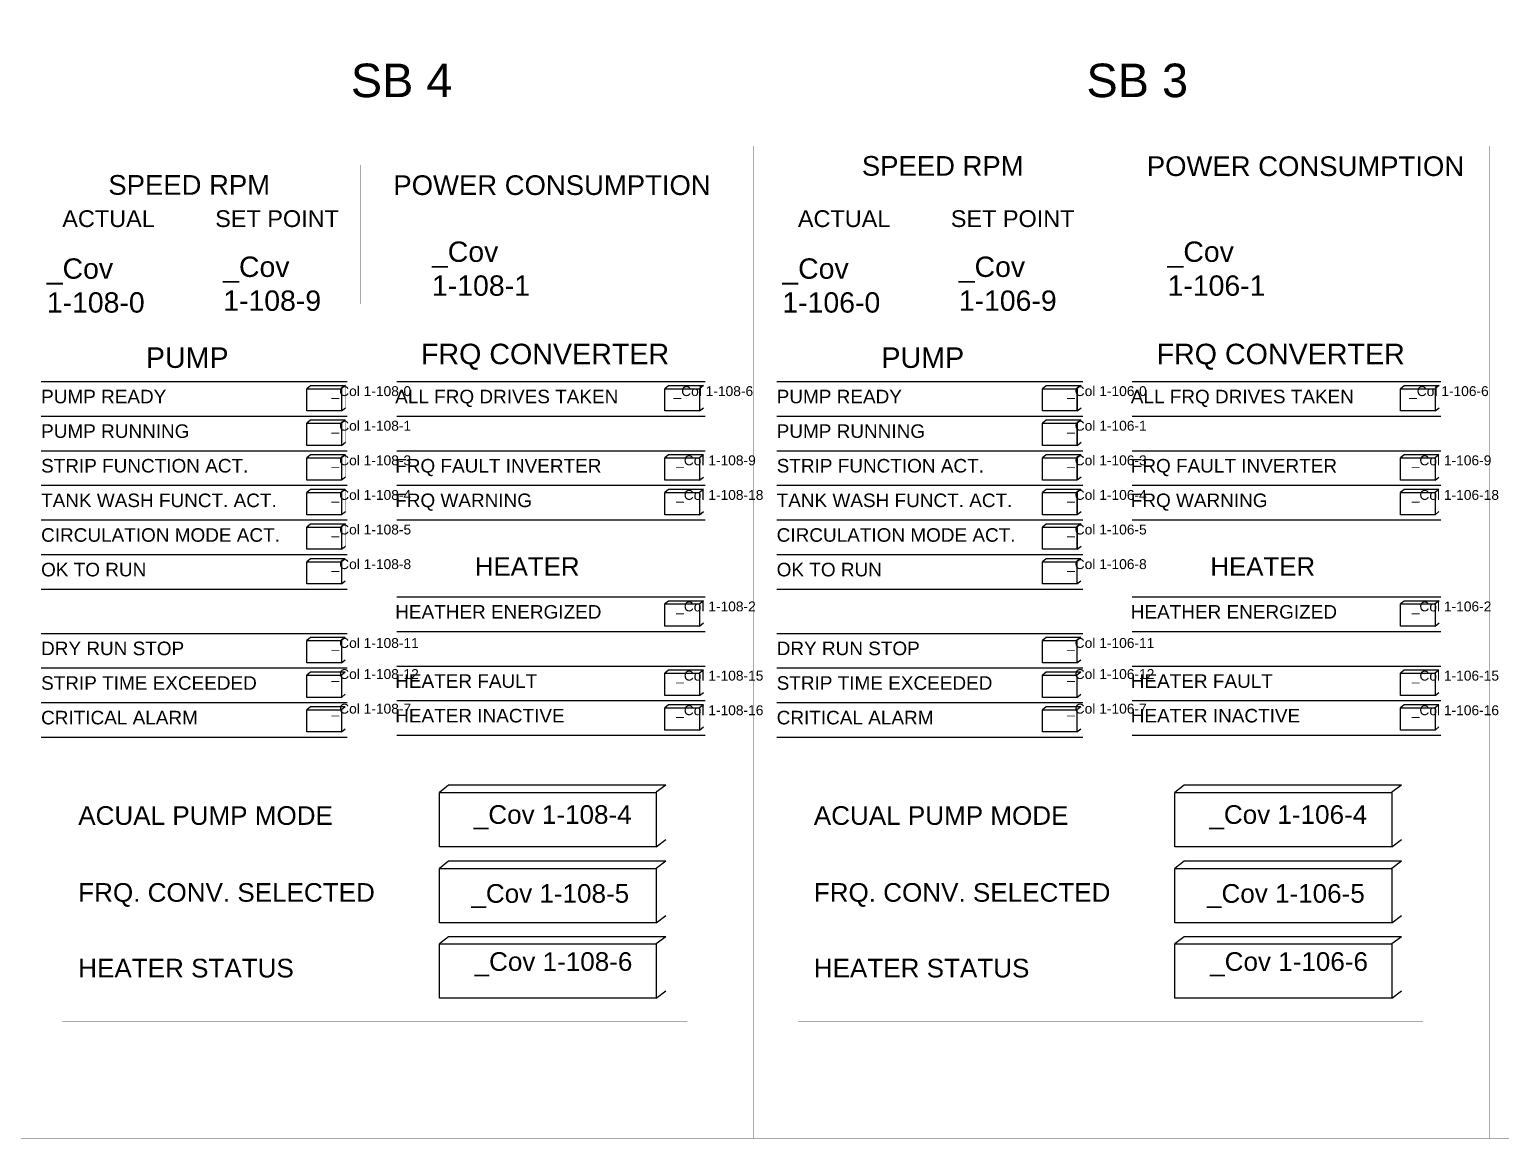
# Model space of a CAD drawing. Extents: x 56577 to 72798, y 155459 to 163459.
# Drawn here: x 63786 to 68127, y 155914 to 159187 of the extents above; entities that cross this region are included whole.
import ezdxf

# ---------------------------------------------------------------- set-up
doc = ezdxf.new("R2010")
doc.units = 0
doc.header["$MEASUREMENT"] = 0
doc.layers.get('0').update_dxf_attribs({"linetype": 'CONTINUOUS'})
for name, color, linetype in [('Alarm fields', 20, 'CONTINUOUS'), ('Info fields', 101, 'CONTINUOUS'), ('OMRISS', 8, 'CONTINUOUS'), ('Omriss pump object', 211, 'CONTINUOUS'), ('Pump text', 7, 'CONTINUOUS')]:
    doc.layers.add(name, color=color, linetype=linetype)
doc.layers.add('Bilge', color=50, linetype='CONTINUOUS', plot=False)
doc.styles.add('ARIAL', font='ARIAL.TTF', dxfattribs={"height": 12})

msp = doc.modelspace()

# ---------------------------------------------------------------- linework, layer by layer
at = {"layer": 'Alarm fields'}
for points in [[(64870.1, 157944), (65780.3, 157944)], [(67040.3, 157944), (67950.5, 157944)], [(64870.1, 157841.9), (65780.3, 157841.9)], [(67040.3, 157841.9), (67950.5, 157841.9)], [(64870.1, 157739.8), (65780.3, 157739.8)], [(67040.3, 157739.8), (67950.5, 157739.8)], [(63821.4, 157405.1), (64723.8, 157405.1)], [(65991.6, 157405.1), (66894, 157405.1)], [(63821.4, 157303), (64723.8, 157303)], [(64870.1, 157308.7), (65780.3, 157308.7)], [(65991.6, 157303), (66894, 157303)], [(67040.3, 157308.7), (67950.5, 157308.7)], [(63821.4, 157200.9), (64723.8, 157200.9)], [(64870.1, 157206.6), (65780.3, 157206.6)], [(65991.6, 157200.9), (66894, 157200.9)], [(67040.3, 157206.6), (67950.5, 157206.6)], [(63821.4, 157098.8), (64723.8, 157098.8)], [(64870.1, 157104.5), (65780.3, 157104.5)], [(65991.6, 157098.8), (66894, 157098.8)], [(67040.3, 157104.5), (67950.5, 157104.5)]]:
    msp.add_lwpolyline(points, dxfattribs=at)
at = {"layer": 'Alarm fields', "linetype": 'Continuous'}
for points in [[(65774.9, 157931.6), (65672.4, 157931.6), (65661.5, 157922.8), (65763.3, 157922.8), (65763.5, 157923)], [(65774.9, 157931.6), (65672.4, 157931.6), (65661.5, 157922.8), (65763.3, 157922.8), (65763.5, 157923)], [(65774.9, 157931.6), (65763.5, 157923), (65763.3, 157922.8), (65763.3, 157857.3), (65774.9, 157866.3)], [(67945.2, 157931.6), (67842.6, 157931.6), (67831.7, 157922.8), (67933.5, 157922.8), (67933.7, 157923)], [(67945.2, 157931.6), (67842.6, 157931.6), (67831.7, 157922.8), (67933.5, 157922.8), (67933.7, 157923)], [(67945.2, 157931.6), (67933.7, 157923), (67933.5, 157922.8), (67933.5, 157857.3), (67945.2, 157866.3)], [(65774.9, 157829.4), (65672.4, 157829.4), (65661.5, 157820.7), (65763.3, 157820.7), (65763.5, 157820.9)], [(65774.9, 157829.4), (65672.4, 157829.4), (65661.5, 157820.7), (65763.3, 157820.7), (65763.5, 157820.9)], [(65774.9, 157829.4), (65763.5, 157820.9), (65763.3, 157820.7), (65763.3, 157755.2), (65774.9, 157764.2)], [(67945.2, 157829.4), (67842.6, 157829.4), (67831.7, 157820.7), (67933.5, 157820.7), (67933.7, 157820.9)], [(67945.2, 157829.4), (67842.6, 157829.4), (67831.7, 157820.7), (67933.5, 157820.7), (67933.7, 157820.9)], [(67945.2, 157829.4), (67933.7, 157820.9), (67933.5, 157820.7), (67933.5, 157755.2), (67945.2, 157764.2)], [(64718.4, 157392.7), (64615.9, 157392.7), (64605, 157383.9), (64706.8, 157383.9), (64706.9, 157384.1)], [(64718.4, 157392.7), (64706.9, 157384.1), (64706.8, 157383.9), (64706.8, 157318.4), (64718.4, 157327.4)], [(66888.7, 157392.7), (66786.1, 157392.7), (66775.2, 157383.9), (66877, 157383.9), (66877.2, 157384.1)], [(66888.7, 157392.7), (66877.2, 157384.1), (66877, 157383.9), (66877, 157318.4), (66888.7, 157327.4)], [(64718.4, 157290.6), (64615.9, 157290.6), (64605, 157281.8), (64706.8, 157281.8), (64706.9, 157282)], [(64718.4, 157290.6), (64706.9, 157282), (64706.8, 157281.8), (64706.8, 157216.3), (64718.4, 157225.3)], [(65774.9, 157296.3), (65672.4, 157296.3), (65661.5, 157287.5), (65763.3, 157287.5), (65763.5, 157287.7)], [(65774.9, 157296.3), (65763.5, 157287.7), (65763.3, 157287.5), (65763.3, 157222), (65774.9, 157231)], [(66888.7, 157290.6), (66786.1, 157290.6), (66775.2, 157281.8), (66877, 157281.8), (66877.2, 157282)], [(66888.7, 157290.6), (66877.2, 157282), (66877, 157281.8), (66877, 157216.3), (66888.7, 157225.3)], [(67945.2, 157296.3), (67842.6, 157296.3), (67831.7, 157287.5), (67933.5, 157287.5), (67933.7, 157287.7)], [(67945.2, 157296.3), (67933.7, 157287.7), (67933.5, 157287.5), (67933.5, 157222), (67945.2, 157231)], [(64718.4, 157188.4), (64615.9, 157188.4), (64605, 157179.7), (64706.8, 157179.7), (64706.9, 157179.9)], [(64718.4, 157188.4), (64706.9, 157179.9), (64706.8, 157179.7), (64706.8, 157114.2), (64718.4, 157123.2)], [(65774.9, 157194.2), (65672.4, 157194.2), (65661.5, 157185.4), (65763.3, 157185.4), (65763.5, 157185.6)], [(65774.9, 157194.2), (65763.5, 157185.6), (65763.3, 157185.4), (65763.3, 157119.9), (65774.9, 157128.9)], [(66888.7, 157188.4), (66786.1, 157188.4), (66775.2, 157179.7), (66877, 157179.7), (66877.2, 157179.9)], [(66888.7, 157188.4), (66877.2, 157179.9), (66877, 157179.7), (66877, 157114.2), (66888.7, 157123.2)], [(67945.2, 157194.2), (67842.6, 157194.2), (67831.7, 157185.4), (67933.5, 157185.4), (67933.7, 157185.6)], [(67945.2, 157194.2), (67933.7, 157185.6), (67933.5, 157185.4), (67933.5, 157119.9), (67945.2, 157128.9)]]:
    msp.add_lwpolyline(points, dxfattribs=at)
for points in [[(65661.5, 157922.8), (65763.3, 157922.8), (65763.3, 157857.3), (65661.5, 157857.3)], [(67831.7, 157922.8), (67933.5, 157922.8), (67933.5, 157857.3), (67831.7, 157857.3)], [(65661.5, 157820.7), (65763.3, 157820.7), (65763.3, 157755.2), (65661.5, 157755.2)], [(67831.7, 157820.7), (67933.5, 157820.7), (67933.5, 157755.2), (67831.7, 157755.2)], [(64605, 157383.9), (64706.8, 157383.9), (64706.8, 157318.4), (64605, 157318.4)], [(66775.2, 157383.9), (66877, 157383.9), (66877, 157318.4), (66775.2, 157318.4)], [(64605, 157281.8), (64706.8, 157281.8), (64706.8, 157216.3), (64605, 157216.3)], [(65661.5, 157287.5), (65763.3, 157287.5), (65763.3, 157222), (65661.5, 157222)], [(66775.2, 157281.8), (66877, 157281.8), (66877, 157216.3), (66775.2, 157216.3)], [(67831.7, 157287.5), (67933.5, 157287.5), (67933.5, 157222), (67831.7, 157222)], [(64605, 157179.7), (64706.8, 157179.7), (64706.8, 157114.2), (64605, 157114.2)], [(65661.5, 157185.4), (65763.3, 157185.4), (65763.3, 157119.9), (65661.5, 157119.9)], [(66775.2, 157179.7), (66877, 157179.7), (66877, 157114.2), (66775.2, 157114.2)], [(67831.7, 157185.4), (67933.5, 157185.4), (67933.5, 157119.9), (67831.7, 157119.9)]]:
    msp.add_lwpolyline(points, close=True, dxfattribs=at)
at = {"layer": 'Alarm fields', "linetype": 'Continuous', "const_width": 0.0436}
for points in [[(65774.9, 157866.3), (65774.9, 157931.6)], [(67945.2, 157866.3), (67945.2, 157931.6)], [(65763.3, 157857.3), (65774.9, 157866.3)], [(67933.5, 157857.3), (67945.2, 157866.3)], [(65774.9, 157764.2), (65774.9, 157829.4)], [(67945.2, 157764.2), (67945.2, 157829.4)], [(65763.3, 157755.2), (65774.9, 157764.2)], [(67933.5, 157755.2), (67945.2, 157764.2)], [(64718.4, 157327.4), (64718.4, 157392.7)], [(66888.7, 157327.4), (66888.7, 157392.7)], [(64706.8, 157318.4), (64718.4, 157327.4)], [(66877, 157318.4), (66888.7, 157327.4)], [(64718.4, 157225.3), (64718.4, 157290.6)], [(65774.9, 157231), (65774.9, 157296.3)], [(66888.7, 157225.3), (66888.7, 157290.6)], [(67945.2, 157231), (67945.2, 157296.3)], [(64706.8, 157216.3), (64718.4, 157225.3)], [(65763.3, 157222), (65774.9, 157231)], [(66877, 157216.3), (66888.7, 157225.3)], [(67933.5, 157222), (67945.2, 157231)], [(64718.4, 157123.2), (64718.4, 157188.4)], [(65774.9, 157128.9), (65774.9, 157194.2)], [(66888.7, 157123.2), (66888.7, 157188.4)], [(67945.2, 157128.9), (67945.2, 157194.2)], [(65763.3, 157119.9), (65774.9, 157128.9)], [(67933.5, 157119.9), (67945.2, 157128.9)], [(64706.8, 157114.2), (64718.4, 157123.2)], [(66877, 157114.2), (66888.7, 157123.2)]]:
    msp.add_lwpolyline(points, dxfattribs=at)
at = {"layer": 'Info fields'}
for points in [[(63821.4, 158148.2), (64723.8, 158148.2)], [(64870.1, 158148.2), (65780.3, 158148.2)], [(65991.6, 158148.2), (66894, 158148.2)], [(67040.3, 158148.2), (67950.5, 158148.2)], [(63821.4, 158046.1), (64723.8, 158046.1)], [(64870.1, 158046.1), (65780.3, 158046.1)], [(65991.6, 158046.1), (66894, 158046.1)], [(67040.3, 158046.1), (67950.5, 158046.1)], [(63821.4, 157944), (64723.8, 157944)], [(65991.6, 157944), (66894, 157944)], [(63821.4, 157841.9), (64723.8, 157841.9)], [(63821.4, 157841.9), (64723.8, 157841.9)], [(65991.6, 157841.9), (66894, 157841.9)], [(65991.6, 157841.9), (66894, 157841.9)], [(63821.4, 157739.8), (64723.8, 157739.8)], [(65991.6, 157739.8), (66894, 157739.8)], [(63821.4, 157637.7), (64723.8, 157637.7)], [(63821.4, 157637.7), (64723.8, 157637.7)], [(65991.6, 157637.7), (66894, 157637.7)], [(65991.6, 157637.7), (66894, 157637.7)], [(63821.4, 157535.6), (64723.8, 157535.6)], [(65991.6, 157535.6), (66894, 157535.6)], [(64870.1, 157513), (65780.3, 157513)], [(67040.3, 157513), (67950.5, 157513)], [(64870.1, 157410.8), (65780.3, 157410.8)], [(67040.3, 157410.8), (67950.5, 157410.8)]]:
    msp.add_lwpolyline(points, dxfattribs=at)
at = {"layer": 'Info fields', "linetype": 'Continuous'}
for points in [[(64718.4, 158135.8), (64615.9, 158135.8), (64605, 158127), (64706.8, 158127), (64706.9, 158127.2)], [(64719, 158136.2), (64707.5, 158127.6), (64707.4, 158127.5), (64707.4, 158062), (64719, 158071)], [(65774.9, 158135.8), (65672.4, 158135.8), (65661.5, 158127), (65763.3, 158127), (65763.5, 158127.2)], [(65775.5, 158136.2), (65764, 158127.6), (65763.9, 158127.5), (65763.9, 158062), (65775.5, 158071)], [(66888.7, 158135.8), (66786.1, 158135.8), (66775.2, 158127), (66877, 158127), (66877.2, 158127.2)], [(66889.2, 158136.2), (66877.7, 158127.6), (66877.6, 158127.5), (66877.6, 158062), (66889.2, 158071)], [(67945.2, 158135.8), (67842.6, 158135.8), (67831.7, 158127), (67933.5, 158127), (67933.7, 158127.2)], [(67945.7, 158136.2), (67934.3, 158127.6), (67934.1, 158127.5), (67934.1, 158062), (67945.7, 158071)], [(64718.4, 158033.7), (64615.9, 158033.7), (64605, 158024.9), (64706.8, 158024.9), (64706.9, 158025.1)], [(64719, 158034.1), (64707.5, 158025.5), (64707.4, 158025.4), (64707.4, 157959.9), (64719, 157968.9)], [(66888.7, 158033.7), (66786.1, 158033.7), (66775.2, 158024.9), (66877, 158024.9), (66877.2, 158025.1)], [(66889.2, 158034.1), (66877.7, 158025.5), (66877.6, 158025.4), (66877.6, 157959.9), (66889.2, 157968.9)], [(64718.4, 157931.6), (64615.9, 157931.6), (64605, 157922.8), (64706.8, 157922.8), (64706.9, 157923)], [(64719, 157932), (64707.5, 157923.4), (64707.4, 157923.3), (64707.4, 157857.8), (64719, 157866.8)], [(66888.7, 157931.6), (66786.1, 157931.6), (66775.2, 157922.8), (66877, 157922.8), (66877.2, 157923)], [(66889.2, 157932), (66877.7, 157923.4), (66877.6, 157923.3), (66877.6, 157857.8), (66889.2, 157866.8)], [(64718.4, 157829.4), (64615.9, 157829.4), (64605, 157820.7), (64706.8, 157820.7), (64706.9, 157820.9)], [(64719, 157829.9), (64707.5, 157821.3), (64707.4, 157821.2), (64707.4, 157755.7), (64719, 157764.7)], [(66888.7, 157829.4), (66786.1, 157829.4), (66775.2, 157820.7), (66877, 157820.7), (66877.2, 157820.9)], [(66889.2, 157829.9), (66877.7, 157821.3), (66877.6, 157821.2), (66877.6, 157755.7), (66889.2, 157764.7)], [(64718.4, 157727.3), (64615.9, 157727.3), (64605, 157718.6), (64706.8, 157718.6), (64706.9, 157718.8)], [(64719, 157727.8), (64707.5, 157719.2), (64707.4, 157719.1), (64707.4, 157653.5), (64719, 157662.6)], [(66888.7, 157727.3), (66786.1, 157727.3), (66775.2, 157718.6), (66877, 157718.6), (66877.2, 157718.8)], [(66889.2, 157727.8), (66877.7, 157719.2), (66877.6, 157719.1), (66877.6, 157653.5), (66889.2, 157662.6)], [(64718.4, 157625.2), (64615.9, 157625.2), (64605, 157616.5), (64706.8, 157616.5), (64706.9, 157616.6)], [(64718.4, 157625.2), (64706.9, 157616.6), (64706.8, 157616.5), (64706.8, 157551), (64718.4, 157560)], [(66888.7, 157625.2), (66786.1, 157625.2), (66775.2, 157616.5), (66877, 157616.5), (66877.2, 157616.6)], [(66888.7, 157625.2), (66877.2, 157616.6), (66877, 157616.5), (66877, 157551), (66888.7, 157560)], [(65774.9, 157500.5), (65672.4, 157500.5), (65661.5, 157491.8), (65763.3, 157491.8), (65763.5, 157491.9)], [(65775.5, 157500.9), (65764, 157492.4), (65763.9, 157492.2), (65763.9, 157426.7), (65775.5, 157435.7)], [(67945.2, 157500.5), (67842.6, 157500.5), (67831.7, 157491.8), (67933.5, 157491.8), (67933.7, 157491.9)], [(67945.7, 157500.9), (67934.3, 157492.4), (67934.1, 157492.2), (67934.1, 157426.7), (67945.7, 157435.7)], [(65664.2, 156957.1), (65022.8, 156957.1), (64996.1, 156935.7), (65635.7, 156935.7), (65636, 156936.1)], [(65664.2, 156957.1), (65636, 156936.1), (65635.7, 156935.7), (65635.7, 156775.2), (65664.2, 156797.3)], [(67834.4, 156957.1), (67193, 156957.1), (67166.3, 156935.7), (67805.9, 156935.7), (67806.2, 156936.1)], [(67834.4, 156957.1), (67806.2, 156936.1), (67805.9, 156935.7), (67805.9, 156775.2), (67834.4, 156797.3)], [(65664.2, 156732.5), (65022.8, 156732.5), (64996.1, 156711.1), (65635.7, 156711.1), (65636, 156711.5)], [(65664.2, 156732.5), (65636, 156711.5), (65635.7, 156711.1), (65635.7, 156550.6), (65664.2, 156572.7)], [(67834.4, 156732.5), (67193, 156732.5), (67166.3, 156711.1), (67805.9, 156711.1), (67806.2, 156711.5)], [(67834.4, 156732.5), (67806.2, 156711.5), (67805.9, 156711.1), (67805.9, 156550.6), (67834.4, 156572.7)], [(65664.2, 156510.2), (65022.8, 156510.2), (64996.1, 156488.9), (65635.7, 156488.9), (65636, 156489.2)], [(65664.2, 156510.2), (65636, 156489.2), (65635.7, 156488.9), (65635.7, 156328.3), (65664.2, 156350.4)], [(67834.4, 156510.2), (67193, 156510.2), (67166.3, 156488.9), (67805.9, 156488.9), (67806.2, 156489.2)], [(67834.4, 156510.2), (67806.2, 156489.2), (67805.9, 156488.9), (67805.9, 156328.3), (67834.4, 156350.4)]]:
    msp.add_lwpolyline(points, dxfattribs=at)
for points in [[(64605, 158127), (64706.8, 158127), (64706.8, 158061.5), (64605, 158061.5)], [(65661.5, 158127), (65763.3, 158127), (65763.3, 158061.5), (65661.5, 158061.5)], [(66775.2, 158127), (66877, 158127), (66877, 158061.5), (66775.2, 158061.5)], [(67831.7, 158127), (67933.5, 158127), (67933.5, 158061.5), (67831.7, 158061.5)], [(64605, 158024.9), (64706.8, 158024.9), (64706.8, 157959.4), (64605, 157959.4)], [(66775.2, 158024.9), (66877, 158024.9), (66877, 157959.4), (66775.2, 157959.4)], [(64605, 157922.8), (64706.8, 157922.8), (64706.8, 157857.3), (64605, 157857.3)], [(66775.2, 157922.8), (66877, 157922.8), (66877, 157857.3), (66775.2, 157857.3)], [(64605, 157820.7), (64706.8, 157820.7), (64706.8, 157755.2), (64605, 157755.2)], [(66775.2, 157820.7), (66877, 157820.7), (66877, 157755.2), (66775.2, 157755.2)], [(64605, 157718.6), (64706.8, 157718.6), (64706.8, 157653.1), (64605, 157653.1)], [(66775.2, 157718.6), (66877, 157718.6), (66877, 157653.1), (66775.2, 157653.1)], [(64605, 157616.5), (64706.8, 157616.5), (64706.8, 157551), (64605, 157551)], [(66775.2, 157616.5), (66877, 157616.5), (66877, 157551), (66775.2, 157551)], [(65661.5, 157491.8), (65763.3, 157491.8), (65763.3, 157426.2), (65661.5, 157426.2)], [(67831.7, 157491.8), (67933.5, 157491.8), (67933.5, 157426.2), (67831.7, 157426.2)], [(64996.1, 156935.7), (65635.7, 156935.7), (65635.7, 156775.2), (64996.1, 156775.2)], [(67166.3, 156935.7), (67805.9, 156935.7), (67805.9, 156775.2), (67166.3, 156775.2)], [(64996.1, 156711.1), (65635.7, 156711.1), (65635.7, 156550.6), (64996.1, 156550.6)], [(67166.3, 156711.1), (67805.9, 156711.1), (67805.9, 156550.6), (67166.3, 156550.6)], [(64996.1, 156488.9), (65635.7, 156488.9), (65635.7, 156328.3), (64996.1, 156328.3)], [(67166.3, 156488.9), (67805.9, 156488.9), (67805.9, 156328.3), (67166.3, 156328.3)]]:
    msp.add_lwpolyline(points, close=True, dxfattribs=at)
for points, const_width in [([(64719, 158071), (64719, 158136.2)], 0.0436), ([(65775.5, 158071), (65775.5, 158136.2)], 0.0436), ([(66889.2, 158071), (66889.2, 158136.2)], 0.0436), ([(67945.7, 158071), (67945.7, 158136.2)], 0.0436), ([(64707.4, 158062), (64719, 158071)], 0.0436), ([(65763.9, 158062), (65775.5, 158071)], 0.0436), ([(66877.6, 158062), (66889.2, 158071)], 0.0436), ([(67934.1, 158062), (67945.7, 158071)], 0.0436), ([(64719, 157968.9), (64719, 158034.1)], 0.0436), ([(66889.2, 157968.9), (66889.2, 158034.1)], 0.0436), ([(64707.4, 157959.9), (64719, 157968.9)], 0.0436), ([(66877.6, 157959.9), (66889.2, 157968.9)], 0.0436), ([(64719, 157866.8), (64719, 157932)], 0.0436), ([(66889.2, 157866.8), (66889.2, 157932)], 0.0436), ([(64719, 157764.7), (64719, 157829.9)], 0.0436), ([(66889.2, 157764.7), (66889.2, 157829.9)], 0.0436), ([(64707.4, 157755.7), (64719, 157764.7)], 0.0436), ([(66877.6, 157755.7), (66889.2, 157764.7)], 0.0436), ([(64719, 157662.6), (64719, 157727.8)], 0.0436), ([(66889.2, 157662.6), (66889.2, 157727.8)], 0.0436), ([(64707.4, 157653.5), (64719, 157662.6)], 0.0436), ([(66877.6, 157653.5), (66889.2, 157662.6)], 0.0436), ([(64718.4, 157560), (64718.4, 157625.2)], 0.0436), ([(66888.7, 157560), (66888.7, 157625.2)], 0.0436), ([(64706.8, 157551), (64718.4, 157560)], 0.0436), ([(66877, 157551), (66888.7, 157560)], 0.0436), ([(65775.5, 157435.7), (65775.5, 157500.9)], 0.0436), ([(67945.7, 157435.7), (67945.7, 157500.9)], 0.0436), ([(65763.9, 157426.7), (65775.5, 157435.7)], 0.0436), ([(67934.1, 157426.7), (67945.7, 157435.7)], 0.0436), ([(65664.2, 156797.3), (65664.2, 156957.1)], 0.107), ([(67834.4, 156797.3), (67834.4, 156957.1)], 0.107), ([(65635.7, 156775.2), (65664.2, 156797.3)], 0.107), ([(67805.9, 156775.2), (67834.4, 156797.3)], 0.107), ([(65664.2, 156572.7), (65664.2, 156732.5)], 0.107), ([(67834.4, 156572.7), (67834.4, 156732.5)], 0.107), ([(65635.7, 156550.6), (65664.2, 156572.7)], 0.107), ([(67805.9, 156550.6), (67834.4, 156572.7)], 0.107), ([(65664.2, 156350.4), (65664.2, 156510.2)], 0.107), ([(67834.4, 156350.4), (67834.4, 156510.2)], 0.107), ([(65635.7, 156328.3), (65664.2, 156350.4)], 0.107), ([(67805.9, 156328.3), (67834.4, 156350.4)], 0.107)]:
    msp.add_lwpolyline(points, dxfattribs=dict(at, const_width=const_width))
at = {"layer": 'OMRISS', "linetype": 'Continuous'}
for points, const_width in [([(63753.8, 159187.1), (63753.8, 158843.1), (65924, 158843.1), (65924, 159187.1), (63753.8, 159187.1)], 0.033), ([(65924, 159187.1), (65924, 158843.1), (68094.2, 158843.1), (68094.2, 159187.1), (65924, 159187.1)], 0.033), ([(68094.2, 159187.1), (68094.2, 158843.1), (70264.4, 158843.1), (70264.4, 159187.1), (68094.2, 159187.1)], 0.033), ([(63753.8, 158843.1), (63753.8, 155914.7), (65924, 155914.7), (65924, 158843.1), (63753.8, 158843.1)], 0.55), ([(65924, 158843.1), (65924, 155914.7), (68094.2, 155914.7), (68094.2, 158843.1), (65924, 158843.1)], 0.55), ([(68094.2, 158843.1), (68094.2, 155914.7), (70264.4, 155914.7), (70264.4, 158843.1), (68094.2, 158843.1)], 0.55), ([(63792.8, 158787.1), (63792.8, 158376.9), (64762.3, 158376.9), (64762.3, 158787.1), (63792.8, 158787.1)], 0.033), ([(64843.7, 158787.1), (64843.7, 158376.9), (65813.2, 158376.9), (65813.2, 158787.1), (64843.7, 158787.1)], 0.033), ([(65963, 158787.1), (65963, 158376.9), (66932.5, 158376.9), (66932.5, 158787.1), (65963, 158787.1)], 0.033), ([(67013.9, 158787.1), (67013.9, 158376.9), (67983.4, 158376.9), (67983.4, 158787.1), (67013.9, 158787.1)], 0.033), ([(63796.1, 158314.6), (63796.1, 157058), (64758.8, 157058), (64758.8, 158314.6), (63796.1, 158314.6)], 0.0396), ([(64847, 158314.6), (64847, 157058), (65809.7, 157058), (65809.7, 158314.6), (64847, 158314.6)], 0.0396), ([(65966.3, 158314.6), (65966.3, 157058), (66929, 157058), (66929, 158314.6), (65966.3, 158314.6)], 0.0396), ([(67017.2, 158314.6), (67017.2, 157058), (67979.9, 157058), (67979.9, 158314.6), (67017.2, 158314.6)], 0.0396), ([(63883.8, 156998.2), (63883.8, 156259.9), (65727.9, 156259.9), (65727.9, 156998.2), (63883.8, 156998.2)], 0.0594), ([(66054, 156998.2), (66054, 156259.9), (67898.1, 156259.9), (67898.1, 156998.2), (66054, 156998.2)], 0.0594)]:
    msp.add_lwpolyline(points, dxfattribs=dict(at, const_width=const_width))
at = {"layer": 'Omriss pump object', "linetype": 'Continuous'}
for points, const_width in [([(63816.3, 158668.6), (63816.3, 158586), (64251.7, 158586), (64251.7, 158668.6), (63816.3, 158668.6)], 0.033), ([(64303.6, 158668.6), (64303.6, 158586), (64739, 158586), (64739, 158668.6), (64303.6, 158668.6)], 0.033), ([(65986.5, 158668.6), (65986.5, 158586), (66422, 158586), (66422, 158668.6), (65986.5, 158668.6)], 0.033), ([(66473.8, 158668.6), (66473.8, 158586), (66909.2, 158586), (66909.2, 158668.6), (66473.8, 158668.6)], 0.033), ([(64888.8, 158631.1), (64888.8, 158439.7), (65775.9, 158439.7), (65775.9, 158631.1), (64888.8, 158631.1)], 0.033), ([(67059.1, 158631.1), (67059.1, 158439.7), (67946.1, 158439.7), (67946.1, 158631.1), (67059.1, 158631.1)], 0.033), ([(63816.3, 158586), (63816.3, 158394.6), (64251.7, 158394.6), (64251.7, 158586), (63816.3, 158586)], 0.033), ([(64303.6, 158586), (64303.6, 158394.6), (64739, 158394.6), (64739, 158586), (64303.6, 158586)], 0.033), ([(65986.5, 158586), (65986.5, 158394.6), (66422, 158394.6), (66422, 158586), (65986.5, 158586)], 0.033), ([(66473.8, 158586), (66473.8, 158394.6), (66909.2, 158394.6), (66909.2, 158586), (66473.8, 158586)], 0.033), ([(64707.4, 158127.5), (64707.5, 158127.6), (64719, 158136.2)], 0.0436), ([(65763.9, 158127.5), (65764, 158127.6), (65775.5, 158136.2)], 0.0436), ([(66877.6, 158127.5), (66877.7, 158127.6), (66889.2, 158136.2)], 0.0436), ([(67934.1, 158127.5), (67934.3, 158127.6), (67945.7, 158136.2)], 0.0436), ([(64707.4, 158025.4), (64707.5, 158025.5), (64719, 158034.1)], 0.0436), ([(66877.6, 158025.4), (66877.7, 158025.5), (66889.2, 158034.1)], 0.0436), ([(64707.4, 157923.3), (64707.5, 157923.4), (64719, 157932)], 0.0436), ([(65763.3, 157922.8), (65763.5, 157923), (65774.9, 157931.6)], 0.0436), ([(65763.9, 157923.3), (65764, 157923.4), (65775.5, 157932)], 0.0436), ([(66877.6, 157923.3), (66877.7, 157923.4), (66889.2, 157932)], 0.0436), ([(67933.5, 157922.8), (67933.7, 157923), (67945.2, 157931.6)], 0.0436), ([(67934.1, 157923.3), (67934.3, 157923.4), (67945.7, 157932)], 0.0436), ([(64707.4, 157857.8), (64719, 157866.8)], 0.0436), ([(66877.6, 157857.8), (66889.2, 157866.8)], 0.0436), ([(64707.4, 157821.2), (64707.5, 157821.3), (64719, 157829.9)], 0.0436), ([(66877.6, 157821.2), (66877.7, 157821.3), (66889.2, 157829.9)], 0.0436), ([(64707.4, 157719.1), (64707.5, 157719.2), (64719, 157727.8)], 0.0436), ([(66877.6, 157719.1), (66877.7, 157719.2), (66889.2, 157727.8)], 0.0436), ([(64706.8, 157616.5), (64706.9, 157616.6), (64718.4, 157625.2)], 0.0436), ([(66877, 157616.5), (66877.2, 157616.6), (66888.7, 157625.2)], 0.0436), ([(65763.9, 157492.2), (65764, 157492.4), (65775.5, 157500.9)], 0.0436), ([(67934.1, 157492.2), (67934.3, 157492.4), (67945.7, 157500.9)], 0.0436), ([(64706.8, 157383.9), (64706.9, 157384.1), (64718.4, 157392.7)], 0.0436), ([(66877, 157383.9), (66877.2, 157384.1), (66888.7, 157392.7)], 0.0436), ([(64706.8, 157281.8), (64706.9, 157282), (64718.4, 157290.6)], 0.0436), ([(65763.3, 157287.5), (65763.5, 157287.7), (65774.9, 157296.3)], 0.0436), ([(66877, 157281.8), (66877.2, 157282), (66888.7, 157290.6)], 0.0436), ([(67933.5, 157287.5), (67933.7, 157287.7), (67945.2, 157296.3)], 0.0436), ([(64706.8, 157179.7), (64706.9, 157179.9), (64718.4, 157188.4)], 0.0436), ([(65763.3, 157185.4), (65763.5, 157185.6), (65774.9, 157194.2)], 0.0436), ([(66877, 157179.7), (66877.2, 157179.9), (66888.7, 157188.4)], 0.0436), ([(67933.5, 157185.4), (67933.7, 157185.6), (67945.2, 157194.2)], 0.0436)]:
    msp.add_lwpolyline(points, dxfattribs=dict(at, const_width=const_width))

# ---------------------------------------------------------------- texts
at = {"attachment_point": 1, "style": 'ARIAL'}
for s, insert, char_height, width in [('SB 4', (64734.8, 159086.2), 99, 890.559), ('SB 3', (66905.1, 159086.2), 99, 890.559), ('SPEED RPM', (66242.4, 158813.4), 58, 495.413), ('POWER CONSUMPTION', (67083.2, 158812.6), 58, 1213.872), ('SPEED RPM', (64019.3, 158757.3), 58, 495.413), ('POWER CONSUMPTION', (64860.2, 158756.6), 58, 1213.872), ('ACTUAL', (63883.5, 158653.5), 49.5, 495.413), ('SET POINT', (64334.7, 158653.5), 49.5, 495.413), ('ACTUAL', (66053.7, 158653.5), 49.5, 495.413), ('SET POINT', (66504.9, 158653.5), 49.5, 495.413), ('FRQ CONVERTER', (64941.5, 158259.7), 60.5, 1234.882), ('FRQ CONVERTER', (67111.8, 158259.7), 60.5, 1234.882), ('PUMP ', (64130, 158248.9), 60.5, 854.452), ('PUMP ', (66300.2, 158248.9), 60.5, 854.452), ('PUMP READY', (63820.9, 158123.9), 40, 655.184), ('ALL FRQ DRIVES TAKEN', (64865.7, 158123.9), 40, 1104.322), ('PUMP READY', (65991.2, 158123.9), 40, 655.184), ('ALL FRQ DRIVES TAKEN', (67035.9, 158123.9), 40, 1104.322), ('PUMP RUNNING', (63820.9, 158021.8), 40, 655.184), ('PUMP RUNNING', (65991.2, 158021.8), 40, 655.184), ('STRIP FUNCTION ACT.', (63820.9, 157919.7), 40, 754.367), ('FRQ FAULT INVERTER', (64865.7, 157919.7), 40, 863.792), ('STRIP FUNCTION ACT.', (65991.2, 157919.7), 40, 754.367), ('FRQ FAULT INVERTER', (67035.9, 157919.7), 40, 863.792), ('TANK WASH FUNCT. ACT.', (63820.9, 157817.6), 40, 952.733), ('FRQ WARNING', (64865.7, 157817.6), 40, 655.184), ('TANK WASH FUNCT. ACT.', (65991.2, 157817.6), 40, 952.733), ('FRQ WARNING', (67035.9, 157817.6), 40, 655.184), ('CIRCULATION MODE ACT.', (63820.9, 157715.4), 40, 952.733), ('CIRCULATION MODE ACT.', (65991.2, 157715.4), 40, 952.733), ('OK TO RUN', (63820.9, 157613.3), 40, 655.184), ('HEATER ', (65100.5, 157629.8), 54.55, 982.62), ('OK TO RUN', (65991.2, 157613.3), 40, 655.184), ('HEATER ', (67270.7, 157629.8), 54.55, 982.62), ('HEATHER ENERGIZED', (64865.7, 157488.6), 40, 978.435), ('HEATHER ENERGIZED', (67035.9, 157488.6), 40, 978.435), ('DRY RUN STOP', (63820.9, 157380.8), 40, 655.184), ('DRY RUN STOP', (65991.2, 157380.8), 40, 655.184), ('STRIP TIME EXCEEDED', (63820.9, 157278.7), 40, 729.899), ('HEATER FAULT', (64865.7, 157284.4), 40, 655.184), ('STRIP TIME EXCEEDED', (65991.2, 157278.7), 40, 729.899), ('HEATER FAULT', (67035.9, 157284.4), 40, 655.184), ('CRITICAL ALARM', (63820.9, 157176.6), 40, 655.184), ('HEATER INACTIVE', (64865.7, 157182.3), 40, 655.184), ('CRITICAL ALARM', (65991.2, 157176.6), 40, 655.184), ('HEATER INACTIVE', (67035.9, 157182.3), 40, 655.184), ('ACUAL PUMP MODE', (63930.5, 156895.1), 55, 1070.092), ('ACUAL PUMP MODE', (66100.7, 156895.1), 55, 1070.092), ('FRQ. CONV. SELECTED', (63930.5, 156668.2), 55, 1070.092), ('FRQ. CONV. SELECTED', (66100.7, 156668.2), 55, 1070.092), ('HEATER STATUS', (63930.5, 156444.9), 55, 1070.092), ('HEATER STATUS', (66100.7, 156444.9), 55, 1070.092)]:
    msp.add_mtext(s, dxfattribs=dict(at, insert=insert, char_height=char_height, width=width))
at = {"layer": 'Bilge', "color": 0, "linetype": 'Continuous', "style": 'ARIAL'}
for s, p in [('_Cov 1-108-4', (65097.7, 156843.1)), ('_Cov 1-106-4', (67267.9, 156843.1)), ('_Cov 1-108-5', (65090.5, 156610.2)), ('_Cov 1-106-5', (67260.8, 156610.2)), ('_Cov 1-108-6', (65099.9, 156409.3)), ('_Cov 1-106-6', (67270.2, 156409.3))]:
    msp.add_text(s, height=55, dxfattribs=at).set_placement(p)
at = {"layer": 'Pump text', "color": 0, "linetype": 'Continuous', "style": 'ARIAL'}
for s, p in [('_Col 1-108-0', (64677.7, 158105.3)), ('_Col 1-108-6', (65686.8, 158105.3)), ('_Col 1-106-0', (66847.9, 158105.3)), ('_Col 1-106-6', (67857, 158105.3)), ('_Col 1-108-1', (64677.7, 158003.2)), ('_Col 1-106-1', (66847.9, 158003.2)), ('_Col 1-108-3', (64677.7, 157901.1)), ('_Col 1-108-9', (65694.5, 157901.1)), ('_Col 1-106-3', (66847.9, 157901.1)), ('_Col 1-106-9', (67864.8, 157901.1)), ('_Col 1-108-4', (64677.7, 157799)), ('_Col 1-108-18', (65694.5, 157799)), ('_Col 1-106-4', (66847.9, 157799)), ('_Col 1-106-18', (67864.8, 157799)), ('_Col 1-108-5', (64677.7, 157696.9)), ('_Col 1-106-5', (66847.9, 157696.9)), ('_Col 1-108-8', (64677.7, 157594.8)), ('_Col 1-106-8', (66847.9, 157594.8)), ('_Col 1-108-2', (65694.5, 157470)), ('_Col 1-106-2', (67864.8, 157470)), ('_Col 1-108-11', (64677.7, 157362.2)), ('_Col 1-106-11', (66847.9, 157362.2)), ('_Col 1-108-12', (64677.7, 157270.5)), ('_Col 1-106-12', (66847.9, 157270.5)), ('_Col 1-108-15', (65694.5, 157265.8)), ('_Col 1-106-15', (67864.8, 157265.8)), ('_Col 1-108-7', (64677.7, 157168.4)), ('_Col 1-108-16', (65694.5, 157163.7)), ('_Col 1-106-7', (66847.9, 157168.4)), ('_Col 1-106-16', (67864.8, 157163.7))]:
    msp.add_text(s, height=29.095, dxfattribs=at).set_placement(p)
at = {"layer": 'Pump text', "char_height": 60, "attachment_point": 1, "style": 'ARIAL'}
for s, insert, width in [('_Cov 1-108-1', (64974.2, 158561.3), 450), ('_Cov 1-106-1', (67144.4, 158561.3), 450), ('_Cov 1-108-9', (64358.2, 158516.8), 350), ('_Cov 1-106-9', (66528.4, 158516.8), 350), ('_Cov 1-108-0', (63837.7, 158511.5), 350), ('_Cov 1-106-0', (66007.9, 158511.5), 350)]:
    msp.add_mtext(s, dxfattribs=dict(at, insert=insert, width=width))

doc.saveas('drawing.dxf')
